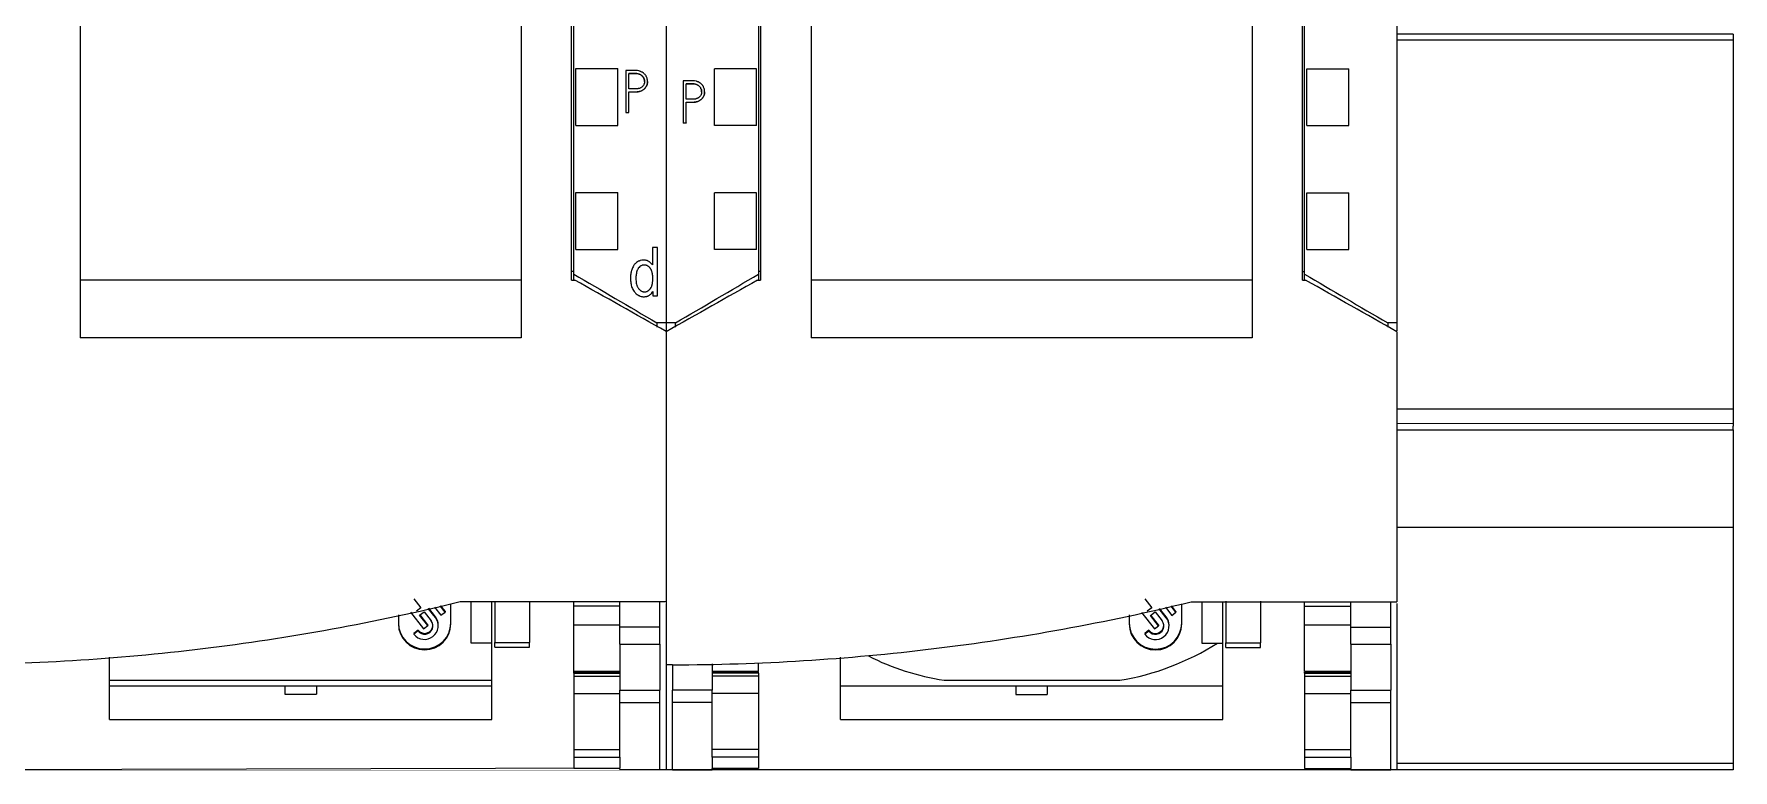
# Model space of a CAD drawing. Header units: millimetres. Extents: x 1359 to 3577, y 1333 to 3557.
# Drawn here: x 2875.7 to 2956.6, y 3183.1 to 3218.1 of the extents above; entities that cross this region are included whole.
import ezdxf

# ---------------------------------------------------------------- set-up
doc = ezdxf.new("R2010")
doc.units = ezdxf.units.MM
doc.set_wipeout_variables(frame=1)
doc.layers.add('000-PI-Oprema', color=30, linetype='Continuous', lineweight=5)
doc.layers.add('002-PI-Kabelska kanalica', color=150, linetype='Continuous')

# ---------------------------------------------------------------- blocks, each defined once
blk = doc.blocks.new('S7-1500 DQ HF - 6ES7522-1BL01-0AB0')
blk.add_wipeout([(0, 147), (34.8, 147), (34.8, 0), (0, 0)])
at = {"layer": '000-PI-Oprema', "color": 0, "linetype": 'ByBlock', "lineweight": 0}
for p, q in [((34.8, 134.681), (34.8, 21.262)), ((30.4, 23.585), (30.4, 132.4)), ((30.5, 30.655), (30.5, 33.356)), ((30.5, 33.356), (32.5, 33.356)), ((32.5, 30.655), (32.5, 33.356)), ((32.887, 33.266), (32.887, 31.264)), ((33.028, 32.388), (33.028, 33.124)), ((33.913, 32.737), (33.913, 32.744)), ((33.028, 31.264), (33.028, 32.247)), ((32.887, 31.264), (33.028, 31.264)), ((30.5, 30.65), (30.5, 30.655)), ((30.5, 30.655), (32.5, 30.655)), ((30.5, 30.65), (32.5, 30.65)), ((32.5, 30.65), (32.5, 30.655)), ((30.5, 24.753), (30.5, 27.454)), ((30.5, 27.454), (32.5, 27.454)), ((32.5, 24.753), (32.5, 27.454)), ((30.5, 24.75), (30.5, 24.753)), ((30.5, 24.753), (32.5, 24.753)), ((30.5, 24.75), (32.5, 24.75)), ((32.5, 24.75), (32.5, 24.753)), ((34.145, 24.842), (34.145, 24.016)), ((34.396, 24.842), (34.145, 24.842)), ((34.396, 22.542), (34.396, 24.842)), ((30.3, 23.714), (30.4, 23.714)), ((30.4, 23.299), (30.4, 23.585)), ((27.9, 23.296), (6.9, 23.296)), ((30.3, 23.299), (30.45, 23.299)), ((34.161, 22.752), (34.161, 22.542)), ((34.161, 22.542), (34.396, 22.542)), ((34.36, 21.262), (34.36, 21.059)), ((34.8, 21.262), (34.36, 21.262)), ((34.8, 21.262), (34.8, 20.886)), ((27.9, 20.55), (6.9, 20.55)), ((22.789, 8.14), (23.125, 7.714)), ((22.05, 7.374), (22.05, 6.949)), ((22.631, 7.497), (23.25, 6.711)), ((23.125, 7.714), (22.909, 7.547)), ((23.063, 7.351), (23.278, 7.519)), ((23.447, 6.863), (23.063, 7.351)), ((23.447, 6.902), (23.082, 7.366)), ((23.278, 7.519), (23.614, 7.092)), ((23.811, 7.245), (23.475, 7.671)), ((23.811, 7.284), (23.495, 7.686)), ((23.77, 7.739), (24.076, 7.35)), ((23.811, 7.284), (23.811, 7.245)), ((24.273, 7.503), (24.042, 7.797)), ((24.273, 7.542), (24.068, 7.802)), ((24.076, 7.35), (24.273, 7.503)), ((24.273, 7.542), (24.273, 7.503)), ((24.55, 6.949), (24.55, 7.904)), ((25, 8), (34.8, 8)), ((25.5, 8), (25.5, 6.04)), ((26.5, 6.04), (26.5, 8)), ((30.4, 7.8), (30.4, 8)), ((30.4, 6.902), (30.4, 7.8)), ((30.4, 7.8), (32.6, 7.8)), ((32.6, 6.799), (32.6, 8)), ((34.5, 6.799), (34.5, 8)), ((34.8, 7.919), (34.8, 0)), ((22.986, 6.645), (22.789, 6.492)), ((22.986, 6.605), (22.789, 6.453)), ((22.789, 6.492), (22.789, 6.453)), ((22.986, 6.645), (22.986, 6.605)), ((23.25, 6.711), (23.447, 6.863)), ((23.447, 6.902), (23.447, 6.863)), ((23.949, 6.849), (23.949, 6.888)), ((30.4, 4.701), (30.4, 6.902)), ((30.4, 6.902), (32.6, 6.902)), ((32.6, 5.982), (32.6, 6.799)), ((32.6, 6.799), (34.5, 6.799)), ((34.5, 5.982), (34.5, 6.799)), ((25.5, 6.04), (25.5, 6.04)), ((25.5, 6.04), (26.5, 6.04)), ((25.5, 6.04), (26.5, 6.04)), ((26.5, 4.268), (26.5, 6.04)), ((26.5, 6.04), (26.5, 6.04)), ((26.65, 5.833), (26.65, 6.05)), ((26.65, 6.05), (28.3, 6.05)), ((26.65, 5.833), (28.3, 5.833)), ((28.3, 5.833), (28.3, 6.05)), ((32.6, 5.982), (32.6, 3.795)), ((32.6, 5.982), (34.5, 5.982)), ((34.5, 5.982), (34.5, 3.795)), ((8.3, 4.268), (8.3, 5.364)), ((8.3, 4), (8.3, 4.268)), ((8.3, 4.268), (26.5, 4.268)), ((26.5, 4), (26.5, 4.268)), ((30.4, 4.701), (32.6, 4.701)), ((30.4, 4.665), (30.4, 4.671)), ((32.6, 4.671), (30.4, 4.671)), ((30.4, 4.6), (30.4, 4.665)), ((30.4, 4.665), (32.6, 4.665)), ((30.4, 4.6), (30.4, 4.463)), ((30.4, 4.6), (32.6, 4.6)), ((30.4, 4.463), (30.4, 3.638)), ((30.4, 4.463), (32.6, 4.463)), ((8.3, 2.4), (8.3, 4)), ((8.3, 4), (26.5, 4)), ((16.65, 4), (16.65, 3.596)), ((16.65, 3.596), (18.15, 3.596)), ((18.15, 4), (18.15, 3.596)), ((26.5, 2.4), (26.5, 4)), ((30.4, 3.638), (30.4, 0.973)), ((30.4, 3.638), (32.6, 3.638)), ((32.6, 3.209), (32.6, 3.795)), ((32.6, 3.795), (34.5, 3.795)), ((34.5, 3.209), (34.5, 3.795)), ((32.6, 3.209), (34.5, 3.209)), ((8.3, 2.4), (26.5, 2.4)), ((30.4, 0.973), (30.4, 0.606)), ((30.4, 0.973), (32.6, 0.973)), ((32.6, 0.076), (1.941, 0)), ((30.4, 0.606), (30.4, 0.076)), ((30.4, 0.606), (32.6, 0.606)), ((30.4, 0.076), (30.4, 0.076)), ((30.4, 0.076), (32.6, 0.076)), ((30.4, 0.076), (32.6, 0.076)), ((32.6, 0.606), (32.6, 0.076)), ((32.6, 0.012), (34.5, 0.012)), ((32.6, 0.012), (34.5, 0.012)), ((34.8, 0), (33.201, 0))]:
    blk.add_line(p, q, dxfattribs=at)
for centre, major_axis, start_param, end_param in [((23.3, 6.888), (0.649, 0), 6.283142, 6.94641), ((23.3, 6.988), (1.25, 0), 3.141593, 6.283185), ((23.3, 6.949), (1.25, 0), 3.141593, 6.283185), ((23.3, 6.849), (0.649, 0), 3.804818, 6.94641), ((23.3, 6.849), (-0.399, 0), 0.663225, 3.804818), ((23.3, 6.888), (-0.399, 0), 0.663225, 3.092069)]:
    blk.add_ellipse(centre, major_axis=major_axis, ratio=0.991445, start_param=start_param, end_param=end_param, dxfattribs=at)
for points, knots in [([(30.3, 23.299), (30.3, 26.64), (30.3, 34.605), (30.3, 47.245), (30.3, 62.731), (30.3, 77.025), (30.3, 91.235), (30.3, 105.802), (30.3, 119.972), (30.3, 129.542), (30.3, 132.586)], [0, 0, 0, 0, 0.091483, 0.21812, 0.346206, 0.515858, 0.610111, 0.736264, 0.916066, 1, 1, 1, 1]), ([(6.9, 129.52), (6.9, 127.497), (6.9, 118.948), (6.9, 105.802), (6.9, 91.235), (6.9, 77.025), (6.9, 62.731), (6.9, 47.245), (6.9, 34.486), (6.9, 25.605), (6.9, 21.348), (6.9, 20.55)], [0, 0, 0, 0, 0.055935, 0.236292, 0.362833, 0.457376, 0.627551, 0.756032, 0.883059, 0.978086, 1, 1, 1, 1]), ([(27.9, 129.52), (27.9, 127.497), (27.9, 118.948), (27.9, 105.802), (27.9, 91.235), (27.9, 77.025), (27.9, 62.731), (27.9, 47.245), (27.9, 34.486), (27.9, 25.605), (27.9, 21.348), (27.9, 20.55)], [0, 0, 0, 0, 0.055935, 0.236292, 0.362833, 0.457376, 0.627551, 0.756032, 0.883059, 0.978086, 1, 1, 1, 1]), ([(33.028, 32.247), (33.08, 32.247), (33.132, 32.247), (33.235, 32.246), (33.287, 32.245), (33.364, 32.247), (33.39, 32.248), (33.428, 32.252), (33.441, 32.253), (33.467, 32.256), (33.48, 32.258), (33.518, 32.265), (33.543, 32.271), (33.592, 32.287), (33.616, 32.297), (33.651, 32.314), (33.663, 32.321), (33.685, 32.334), (33.696, 32.341), (33.728, 32.363), (33.748, 32.379), (33.776, 32.406), (33.785, 32.415), (33.802, 32.435), (33.811, 32.445), (33.834, 32.475), (33.848, 32.497), (33.866, 32.531), (33.871, 32.543), (33.881, 32.567), (33.886, 32.579), (33.898, 32.616), (33.903, 32.642), (33.909, 32.68), (33.911, 32.693), (33.913, 32.719), (33.913, 32.732), (33.913, 32.771), (33.911, 32.796), (33.905, 32.835), (33.903, 32.847), (33.897, 32.873), (33.894, 32.885), (33.882, 32.923), (33.873, 32.947), (33.856, 32.981), (33.85, 32.993), (33.837, 33.015), (33.83, 33.026), (33.808, 33.058), (33.791, 33.078), (33.756, 33.116), (33.737, 33.133), (33.706, 33.157), (33.695, 33.164), (33.673, 33.179), (33.662, 33.185), (33.629, 33.204), (33.605, 33.215), (33.569, 33.228), (33.556, 33.232), (33.531, 33.239), (33.519, 33.242), (33.456, 33.257), (33.404, 33.263), (33.327, 33.267), (33.301, 33.267), (33.249, 33.268), (33.198, 33.267), (33.146, 33.266), (33.094, 33.265), (33.016, 33.265), (32.939, 33.266), (32.887, 33.266)], [0, 0, 0, 0, 0.0625, 0.0625, 0.125, 0.125, 0.15625, 0.15625, 0.171875, 0.171875, 0.1875, 0.1875, 0.21875, 0.21875, 0.25, 0.25, 0.265625, 0.265625, 0.28125, 0.28125, 0.3125, 0.3125, 0.328125, 0.328125, 0.34375, 0.34375, 0.375, 0.375, 0.390625, 0.390625, 0.40625, 0.40625, 0.4375, 0.4375, 0.453125, 0.453125, 0.46875, 0.46875, 0.5, 0.5, 0.515625, 0.515625, 0.53125, 0.53125, 0.5625, 0.5625, 0.578125, 0.578125, 0.59375, 0.59375, 0.625, 0.625, 0.65625, 0.65625, 0.671875, 0.671875, 0.6875, 0.6875, 0.71875, 0.71875, 0.734375, 0.734375, 0.75, 0.75, 0.8125, 0.8125, 0.84375, 0.84375, 0.875, 0.90625, 0.90625, 0.9375, 1, 1, 1, 1]), ([(33.028, 33.124), (33.067, 33.125), (33.106, 33.124), (33.164, 33.124), (33.183, 33.124), (33.222, 33.125), (33.241, 33.125), (33.299, 33.127), (33.338, 33.127), (33.396, 33.123), (33.415, 33.121), (33.454, 33.115), (33.473, 33.11), (33.502, 33.102), (33.511, 33.099), (33.53, 33.091), (33.539, 33.088), (33.566, 33.075), (33.583, 33.066), (33.608, 33.05), (33.617, 33.044), (33.633, 33.032), (33.64, 33.026), (33.663, 33.006), (33.676, 32.992), (33.695, 32.969), (33.701, 32.961), (33.713, 32.945), (33.718, 32.936), (33.733, 32.91), (33.741, 32.892), (33.752, 32.865), (33.755, 32.855), (33.76, 32.836), (33.762, 32.826), (33.768, 32.797), (33.771, 32.777), (33.772, 32.747), (33.772, 32.738), (33.771, 32.718), (33.77, 32.708), (33.766, 32.678), (33.762, 32.659), (33.753, 32.63), (33.75, 32.621), (33.742, 32.603), (33.738, 32.594), (33.724, 32.567), (33.713, 32.55), (33.695, 32.527), (33.688, 32.519), (33.675, 32.505), (33.667, 32.498), (33.645, 32.478), (33.629, 32.466), (33.604, 32.45), (33.595, 32.445), (33.578, 32.436), (33.569, 32.431), (33.541, 32.419), (33.522, 32.413), (33.494, 32.405), (33.484, 32.403), (33.464, 32.399), (33.454, 32.397), (33.425, 32.393), (33.405, 32.391), (33.365, 32.389), (33.346, 32.388), (33.306, 32.388), (33.266, 32.388), (33.227, 32.388), (33.187, 32.388), (33.167, 32.388), (33.108, 32.389), (33.068, 32.388), (33.028, 32.388)], [0, 0, 0, 0, 0.0625, 0.0625, 0.09375, 0.09375, 0.125, 0.125, 0.1875, 0.1875, 0.21875, 0.21875, 0.25, 0.25, 0.265625, 0.265625, 0.28125, 0.28125, 0.3125, 0.3125, 0.328125, 0.328125, 0.34375, 0.34375, 0.375, 0.375, 0.390625, 0.390625, 0.40625, 0.40625, 0.4375, 0.4375, 0.453125, 0.453125, 0.46875, 0.46875, 0.5, 0.5, 0.515625, 0.515625, 0.53125, 0.53125, 0.5625, 0.5625, 0.578125, 0.578125, 0.59375, 0.59375, 0.625, 0.625, 0.640625, 0.640625, 0.65625, 0.65625, 0.6875, 0.6875, 0.703125, 0.703125, 0.71875, 0.71875, 0.75, 0.75, 0.765625, 0.765625, 0.78125, 0.78125, 0.8125, 0.8125, 0.84375, 0.84375, 0.875, 0.90625, 0.90625, 0.9375, 0.9375, 1, 1, 1, 1]), ([(33.772, 32.738), (33.772, 32.741), (33.772, 32.744), (33.771, 32.757), (33.771, 32.767), (33.769, 32.786), (33.767, 32.796), (33.762, 32.825), (33.756, 32.844), (33.746, 32.873), (33.743, 32.882), (33.734, 32.9), (33.721, 32.926), (33.705, 32.951), (33.686, 32.974), (33.68, 32.982), (33.666, 32.996), (33.659, 33.003), (33.637, 33.023), (33.621, 33.035), (33.596, 33.051), (33.588, 33.057), (33.57, 33.066), (33.561, 33.071), (33.535, 33.084), (33.516, 33.091), (33.478, 33.103), (33.459, 33.107), (33.42, 33.114), (33.4, 33.117), (33.342, 33.121), (33.303, 33.12), (33.244, 33.119), (33.224, 33.118), (33.185, 33.118), (33.165, 33.118), (33.107, 33.118), (33.068, 33.118), (33.028, 33.118)], [0, 0, 0, 0, 0.009533, 0.009533, 0.040485, 0.040485, 0.071437, 0.071437, 0.133342, 0.133342, 0.164294, 0.164294, 0.195246, 0.25715, 0.25715, 0.288102, 0.288102, 0.319054, 0.319054, 0.380958, 0.380958, 0.41191, 0.41191, 0.442862, 0.442862, 0.504767, 0.504767, 0.566671, 0.566671, 0.628575, 0.628575, 0.752383, 0.752383, 0.814287, 0.814287, 0.876192, 0.876192, 1, 1, 1, 1]), ([(33.913, 32.738), (33.913, 32.713), (33.911, 32.688), (33.906, 32.65), (33.903, 32.637), (33.897, 32.612), (33.894, 32.599), (33.882, 32.562), (33.872, 32.538), (33.849, 32.493), (33.835, 32.471), (33.812, 32.439), (33.803, 32.429), (33.786, 32.41), (33.777, 32.401), (33.749, 32.374), (33.729, 32.357), (33.697, 32.335), (33.686, 32.328), (33.663, 32.315), (33.652, 32.309), (33.617, 32.291), (33.594, 32.281), (33.556, 32.269), (33.544, 32.266), (33.519, 32.259), (33.506, 32.257), (33.442, 32.245), (33.391, 32.242), (33.288, 32.239), (33.236, 32.24), (33.132, 32.241), (33.08, 32.241), (33.028, 32.241)], [0, 0, 0, 0, 0.065202, 0.065202, 0.098588, 0.098588, 0.131973, 0.131973, 0.198745, 0.198745, 0.265516, 0.265516, 0.298902, 0.298902, 0.332287, 0.332287, 0.399059, 0.399059, 0.432444, 0.432444, 0.46583, 0.46583, 0.532601, 0.532601, 0.565987, 0.565987, 0.599372, 0.599372, 0.732915, 0.732915, 0.866457, 0.866457, 1, 1, 1, 1]), ([(34.145, 24.016), (34.125, 24.047), (34.103, 24.074), (34.066, 24.112), (34.053, 24.124), (34.032, 24.142), (34.025, 24.147), (34.011, 24.158), (34.003, 24.163), (33.981, 24.178), (33.966, 24.187), (33.935, 24.204), (33.911, 24.214), (33.885, 24.223), (33.868, 24.228), (33.859, 24.231), (33.833, 24.237), (33.798, 24.243), (33.763, 24.245), (33.727, 24.246), (33.709, 24.246), (33.655, 24.242), (33.62, 24.236), (33.577, 24.225), (33.568, 24.222), (33.551, 24.217), (33.543, 24.214), (33.518, 24.204), (33.501, 24.197), (33.454, 24.174), (33.423, 24.155), (33.388, 24.128), (33.38, 24.122), (33.367, 24.111), (33.346, 24.093), (33.315, 24.062), (33.292, 24.035), (33.271, 24.006), (33.26, 23.992), (33.232, 23.946), (33.215, 23.915), (33.186, 23.85), (33.174, 23.817), (33.157, 23.766), (33.152, 23.749), (33.143, 23.715), (33.13, 23.663), (33.121, 23.611), (33.107, 23.506), (33.103, 23.436), (33.103, 23.329), (33.105, 23.294), (33.11, 23.223), (33.119, 23.153), (33.133, 23.084), (33.151, 23.015), (33.162, 22.981), (33.187, 22.915), (33.202, 22.882), (33.234, 22.82), (33.253, 22.789), (33.284, 22.746), (33.295, 22.732), (33.318, 22.704), (33.354, 22.665), (33.394, 22.631), (33.43, 22.605), (33.438, 22.599), (33.453, 22.59), (33.46, 22.585), (33.483, 22.571), (33.53, 22.546), (33.58, 22.528), (33.623, 22.518), (33.632, 22.516), (33.649, 22.512), (33.658, 22.511), (33.685, 22.507), (33.703, 22.506), (33.738, 22.504), (33.756, 22.504), (33.791, 22.506), (33.809, 22.508), (33.836, 22.512), (33.844, 22.513), (33.862, 22.517), (33.888, 22.523), (33.922, 22.534), (33.946, 22.545), (33.962, 22.553), (33.97, 22.557), (33.994, 22.57), (34.024, 22.59), (34.051, 22.612), (34.077, 22.637), (34.089, 22.65), (34.124, 22.691), (34.144, 22.721), (34.161, 22.752)], [0, 0, 0, 0, 0.03125, 0.03125, 0.046875, 0.046875, 0.054687, 0.054687, 0.0625, 0.0625, 0.078125, 0.078125, 0.09375, 0.101562, 0.101562, 0.109375, 0.109375, 0.125, 0.140625, 0.140625, 0.15625, 0.15625, 0.1875, 0.1875, 0.195312, 0.195312, 0.203125, 0.203125, 0.21875, 0.21875, 0.25, 0.25, 0.257813, 0.257813, 0.265625, 0.28125, 0.296875, 0.296875, 0.3125, 0.3125, 0.34375, 0.34375, 0.375, 0.375, 0.390625, 0.390625, 0.40625, 0.4375, 0.4375, 0.5, 0.5, 0.53125, 0.53125, 0.5625, 0.59375, 0.59375, 0.625, 0.625, 0.65625, 0.65625, 0.6875, 0.6875, 0.703125, 0.703125, 0.71875, 0.75, 0.75, 0.757813, 0.757813, 0.765625, 0.765625, 0.78125, 0.8125, 0.8125, 0.820313, 0.820313, 0.828125, 0.828125, 0.84375, 0.84375, 0.859375, 0.859375, 0.875, 0.875, 0.882813, 0.882813, 0.890625, 0.90625, 0.914063, 0.914063, 0.921875, 0.921875, 0.9375, 0.953125, 0.953125, 0.96875, 0.96875, 1, 1, 1, 1]), ([(33.476, 23.858), (33.497, 23.887), (33.52, 23.913), (33.561, 23.947), (33.575, 23.957), (33.605, 23.975), (33.629, 23.987), (33.654, 23.996), (33.671, 24.001), (33.679, 24.003), (33.705, 24.008), (33.723, 24.011), (33.749, 24.012), (33.758, 24.012), (33.775, 24.011), (33.784, 24.011), (33.811, 24.008), (33.836, 24.003), (33.862, 23.996), (33.878, 23.99), (33.886, 23.986), (33.911, 23.975), (33.926, 23.967), (33.948, 23.952), (33.955, 23.947), (33.969, 23.936), (33.976, 23.93), (33.995, 23.913), (34.008, 23.9), (34.025, 23.88), (34.031, 23.874), (34.041, 23.86), (34.047, 23.853), (34.057, 23.839), (34.062, 23.832), (34.071, 23.817), (34.076, 23.809), (34.097, 23.77), (34.11, 23.738), (34.126, 23.688), (34.13, 23.671), (34.139, 23.637), (34.142, 23.62), (34.152, 23.568), (34.156, 23.533), (34.163, 23.464), (34.164, 23.429), (34.166, 23.359), (34.166, 23.325), (34.164, 23.272), (34.163, 23.255), (34.16, 23.22), (34.158, 23.202), (34.152, 23.15), (34.146, 23.116), (34.133, 23.065), (34.128, 23.048), (34.117, 23.014), (34.111, 22.998), (34.09, 22.95), (34.073, 22.92), (34.047, 22.884), (34.042, 22.878), (34.031, 22.864), (34.025, 22.857), (34.007, 22.838), (33.994, 22.826), (33.967, 22.803), (33.953, 22.793), (33.931, 22.779), (33.923, 22.775), (33.907, 22.767), (33.883, 22.756), (33.858, 22.748), (33.824, 22.741), (33.806, 22.738), (33.771, 22.736), (33.754, 22.737), (33.719, 22.74), (33.701, 22.743), (33.667, 22.753), (33.643, 22.762), (33.619, 22.774), (33.604, 22.783), (33.596, 22.787), (33.56, 22.812), (33.534, 22.836), (33.505, 22.868), (33.499, 22.875), (33.488, 22.889), (33.483, 22.896), (33.467, 22.917), (33.458, 22.932), (33.441, 22.962), (33.433, 22.978), (33.419, 23.011), (33.413, 23.027), (33.396, 23.077), (33.388, 23.111), (33.378, 23.162), (33.376, 23.18), (33.371, 23.214), (33.369, 23.232), (33.365, 23.284), (33.363, 23.319), (33.362, 23.389), (33.363, 23.424), (33.366, 23.493), (33.369, 23.528), (33.378, 23.597), (33.384, 23.632), (33.401, 23.7), (33.411, 23.734), (33.431, 23.782), (33.439, 23.798), (33.456, 23.829), (33.465, 23.844), (33.476, 23.858)], [0, 0, 0, 0, 0.03125, 0.03125, 0.046875, 0.046875, 0.0625, 0.070312, 0.070312, 0.078125, 0.078125, 0.09375, 0.09375, 0.101563, 0.101563, 0.109375, 0.109375, 0.125, 0.132813, 0.132813, 0.140625, 0.140625, 0.15625, 0.15625, 0.164063, 0.164063, 0.171875, 0.171875, 0.1875, 0.1875, 0.195313, 0.195313, 0.203125, 0.203125, 0.210938, 0.210938, 0.21875, 0.21875, 0.25, 0.25, 0.265625, 0.265625, 0.28125, 0.28125, 0.3125, 0.3125, 0.34375, 0.34375, 0.375, 0.375, 0.390625, 0.390625, 0.40625, 0.40625, 0.4375, 0.4375, 0.453125, 0.453125, 0.46875, 0.46875, 0.5, 0.5, 0.507813, 0.507813, 0.515625, 0.515625, 0.53125, 0.53125, 0.546875, 0.546875, 0.554688, 0.554688, 0.5625, 0.578125, 0.578125, 0.59375, 0.59375, 0.609375, 0.609375, 0.625, 0.625, 0.640625, 0.648438, 0.648438, 0.65625, 0.65625, 0.6875, 0.6875, 0.695313, 0.695313, 0.703125, 0.703125, 0.71875, 0.71875, 0.734375, 0.734375, 0.75, 0.75, 0.78125, 0.78125, 0.796875, 0.796875, 0.8125, 0.8125, 0.84375, 0.84375, 0.875, 0.875, 0.90625, 0.90625, 0.9375, 0.9375, 0.96875, 0.96875, 0.984375, 0.984375, 1, 1, 1, 1]), ([(34.8, 20.849), (34.8, 19.341), (34.8, 16.091), (34.8, 11.808), (34.8, 9.033), (34.8, 8)], [0, 0, 0, 0, 0.352188, 0.75882, 1, 1, 1, 1]), ([(0.301, 5), (2.389, 5.006), (4.469, 5.074), (8.615, 5.331), (10.681, 5.521), (14.797, 6.021), (16.848, 6.331), (20.935, 7.074), (22.971, 7.506), (25, 8)], [0, 0, 0, 0, 0.25, 0.25, 0.5, 0.5, 0.75, 0.75, 1, 1, 1, 1]), ([(26.65, 8.028), (26.65, 7.986), (26.65, 7.403), (26.65, 6.737), (26.65, 6.05)], [0, 0, 0, 0, 0.072727, 1, 1, 1, 1]), ([(28.3, 8.028), (28.3, 7.986), (28.3, 7.403), (28.3, 6.737), (28.3, 6.05)], [0, 0, 0, 0, 0.072727, 1, 1, 1, 1]), ([(32.6, 0.606), (32.6, 0.841), (32.6, 1.518), (32.6, 2.538), (32.6, 3.209)], [0, 0, 0, 0, 0.445928, 1, 1, 1, 1])]:
    blk.add_open_spline(points, degree=3, knots=knots, dxfattribs=at)
for points in [[(30.4, 23.585), (31.72, 22.81), (33.04, 22.036), (34.36, 21.262)], [(34.8, 20.849), (33.35, 21.666), (31.9, 22.483), (30.45, 23.299)], [(32.6, 7.909), (32.6, 7.931), (32.6, 7.955), (32.6, 7.981)], [(34.5, 0.012), (34.5, 0.053), (34.5, 0.343), (34.5, 1.408), (34.5, 2.538), (34.5, 3.209)], [(32.6, 0.012), (32.6, 0.024), (32.6, 0.045), (32.6, 0.076)]]:
    blk.add_open_spline(points, degree=3, dxfattribs=at)
blk = doc.blocks.new('S7-1500 AQ HF - 6ES7532-5HF00-0AB0')
blk.add_wipeout([(0.1, 147), (34.8, 147), (34.8, 0), (0, 0.012)])
at = {"layer": '000-PI-Oprema', "color": 0, "linetype": 'ByBlock', "lineweight": 0}
for p, q in [((0, 134.681), (0, 21.262)), ((34.8, 134.681), (34.8, 21.262)), ((4.4, 132.4), (4.4, 23.585)), ((30.4, 23.585), (30.4, 132.4)), ((2.3, 30.655), (2.3, 33.356)), ((4.3, 33.356), (2.3, 33.356)), ((4.3, 30.655), (4.3, 33.356)), ((30.5, 30.655), (30.5, 33.356)), ((30.5, 33.356), (32.5, 33.356)), ((32.5, 30.655), (32.5, 33.356)), ((0.807, 32.782), (0.807, 30.78)), ((0.949, 31.904), (0.949, 32.64)), ((0.949, 30.78), (0.949, 31.763)), ((1.834, 32.253), (1.834, 32.259)), ((0.807, 30.78), (0.949, 30.78)), ((0.807, 30.78), (0.807, 30.774)), ((0.949, 30.78), (0.949, 30.774)), ((4.3, 30.655), (2.3, 30.655)), ((2.3, 30.65), (2.3, 30.655)), ((4.3, 30.65), (2.3, 30.65)), ((4.3, 30.65), (4.3, 30.655)), ((30.5, 30.655), (32.5, 30.655)), ((30.5, 30.65), (30.5, 30.655)), ((30.5, 30.65), (32.5, 30.65)), ((32.5, 30.65), (32.5, 30.655)), ((2.3, 24.753), (2.3, 27.454)), ((4.3, 27.454), (2.3, 27.454)), ((4.3, 24.753), (4.3, 27.454)), ((30.5, 24.753), (30.5, 27.454)), ((30.5, 27.454), (32.5, 27.454)), ((32.5, 24.753), (32.5, 27.454)), ((2.3, 24.75), (2.3, 24.753)), ((4.3, 24.753), (2.3, 24.753)), ((4.3, 24.75), (2.3, 24.75)), ((4.3, 24.75), (4.3, 24.753)), ((30.5, 24.75), (30.5, 24.753)), ((30.5, 24.753), (32.5, 24.753)), ((30.5, 24.75), (32.5, 24.75)), ((32.5, 24.75), (32.5, 24.753)), ((4.5, 23.714), (4.4, 23.714)), ((4.4, 23.585), (4.4, 23.299)), ((30.3, 23.714), (30.4, 23.714)), ((30.4, 23.299), (30.4, 23.585)), ((4.35, 23.299), (4.5, 23.299)), ((27.9, 23.296), (6.9, 23.296)), ((30.3, 23.299), (30.45, 23.299)), ((0, 21.262), (0, 20.893)), ((0.44, 21.262), (0, 21.262)), ((0.44, 21.059), (0.44, 21.262)), ((34.36, 21.262), (34.36, 21.059)), ((34.8, 21.262), (34.36, 21.262)), ((34.8, 21.262), (34.8, 20.886)), ((27.9, 20.55), (6.9, 20.55)), ((22.789, 8.14), (23.125, 7.714)), ((22.05, 7.374), (22.05, 6.949)), ((22.631, 7.497), (23.25, 6.711)), ((23.125, 7.714), (22.909, 7.547)), ((23.063, 7.351), (23.278, 7.519)), ((23.447, 6.863), (23.063, 7.351)), ((23.447, 6.902), (23.082, 7.366)), ((23.278, 7.519), (23.614, 7.092)), ((23.811, 7.245), (23.475, 7.671)), ((23.811, 7.284), (23.495, 7.686)), ((23.77, 7.739), (24.076, 7.35)), ((23.811, 7.284), (23.811, 7.245)), ((24.273, 7.503), (24.042, 7.797)), ((24.273, 7.542), (24.068, 7.802)), ((24.076, 7.35), (24.273, 7.503)), ((24.273, 7.542), (24.273, 7.503)), ((24.55, 6.949), (24.55, 7.904)), ((25, 8), (34.8, 8)), ((25.5, 8), (25.5, 6.04)), ((26.5, 6.04), (26.5, 8)), ((30.4, 7.8), (30.4, 8)), ((30.4, 6.902), (30.4, 7.8)), ((30.4, 7.8), (32.6, 7.8)), ((32.6, 6.799), (32.6, 8)), ((34.5, 6.799), (34.5, 8)), ((34.8, 7.919), (34.8, 0)), ((22.986, 6.645), (22.789, 6.492)), ((22.986, 6.605), (22.789, 6.453)), ((22.789, 6.492), (22.789, 6.453)), ((22.986, 6.645), (22.986, 6.605)), ((23.25, 6.711), (23.447, 6.863)), ((23.447, 6.902), (23.447, 6.863)), ((23.949, 6.849), (23.949, 6.888)), ((30.4, 4.701), (30.4, 6.902)), ((30.4, 6.902), (32.6, 6.902)), ((32.6, 5.982), (32.6, 6.799)), ((32.6, 6.799), (34.5, 6.799)), ((34.5, 5.982), (34.5, 6.799)), ((25.5, 6.04), (25.5, 6.04)), ((25.5, 6.04), (26.249, 6.04)), ((25.5, 6.04), (26.5, 6.04)), ((26.249, 6.04), (26.5, 6.04)), ((26.5, 4), (26.5, 6.04)), ((26.5, 6.04), (26.5, 6.04)), ((26.65, 5.833), (26.65, 6.05)), ((26.65, 6.05), (28.3, 6.05)), ((26.65, 5.833), (28.3, 5.833)), ((28.3, 5.833), (28.3, 6.05)), ((32.6, 5.982), (32.6, 3.795)), ((32.6, 5.982), (34.5, 5.982)), ((34.5, 5.982), (34.5, 3.795)), ((0.301, 5), (0, 5)), ((0, 4.919), (0, 0)), ((0.3, 4.988), (0.3, 3.795)), ((2.2, 5.049), (2.2, 3.795)), ((4.4, 4.701), (4.4, 5.066)), ((8.3, 4), (8.3, 5.364)), ((2.2, 4.701), (4.4, 4.701)), ((4.4, 4.671), (2.2, 4.671)), ((4.4, 4.665), (2.2, 4.665)), ((4.4, 4.6), (2.2, 4.6)), ((4.4, 4.463), (2.2, 4.463)), ((4.4, 4.665), (4.4, 4.671)), ((4.4, 4.6), (4.4, 4.665)), ((4.4, 4.6), (4.4, 4.463)), ((4.4, 4.463), (4.4, 3.638)), ((13.244, 4.268), (21.599, 4.268)), ((30.4, 4.701), (32.6, 4.701)), ((30.4, 4.665), (30.4, 4.671)), ((32.6, 4.671), (30.4, 4.671)), ((30.4, 4.6), (30.4, 4.665)), ((30.4, 4.665), (32.6, 4.665)), ((30.4, 4.6), (30.4, 4.463)), ((30.4, 4.6), (32.6, 4.6)), ((30.4, 4.463), (30.4, 3.638)), ((30.4, 4.463), (32.6, 4.463)), ((0.3, 3.209), (0.3, 3.795)), ((2.2, 3.795), (0.3, 3.795)), ((2.2, 3.209), (2.2, 3.795)), ((4.4, 3.638), (2.2, 3.638)), ((4.4, 3.638), (4.4, 0.973)), ((8.3, 2.4), (8.3, 4)), ((8.3, 4), (26.5, 4)), ((16.65, 4), (16.65, 3.596)), ((16.65, 3.596), (18.15, 3.596)), ((18.15, 4), (18.15, 3.596)), ((26.5, 2.4), (26.5, 4)), ((30.4, 3.638), (30.4, 0.973)), ((30.4, 3.638), (32.6, 3.638)), ((32.6, 3.209), (32.6, 3.795)), ((32.6, 3.795), (34.5, 3.795)), ((34.5, 3.209), (34.5, 3.795)), ((2.2, 3.209), (0.3, 3.209)), ((32.6, 3.209), (34.5, 3.209)), ((8.3, 2.4), (26.5, 2.4)), ((4.4, 0.973), (2.2, 0.973)), ((4.4, 0.973), (4.4, 0.606)), ((30.4, 0.973), (30.4, 0.606)), ((30.4, 0.973), (32.6, 0.973)), ((1.941, 0), (0, 0)), ((0.3, 0.012), (2.2, 0.012)), ((2.2, 0.012), (0.3, 0.012)), ((33.201, 0), (1.941, 0)), ((2.2, 0.606), (2.2, 0.076)), ((4.4, 0.606), (2.2, 0.606)), ((2.2, 0.076), (4.4, 0.076)), ((4.4, 0.076), (2.2, 0.076)), ((4.4, 0.606), (4.4, 0.076)), ((4.4, 0.076), (4.4, 0.076)), ((30.4, 0.606), (30.4, 0.076)), ((30.4, 0.606), (32.6, 0.606)), ((30.4, 0.076), (30.4, 0.076)), ((30.4, 0.076), (32.6, 0.076)), ((30.4, 0.076), (32.6, 0.076)), ((32.6, 0.606), (32.6, 0.076)), ((32.6, 0.012), (34.5, 0.012)), ((32.6, 0.012), (34.5, 0.012)), ((34.8, 0), (33.201, 0))]:
    blk.add_line(p, q, dxfattribs=at)
for centre, major_axis, start_param, end_param in [((23.3, 6.888), (0.649, 0), 6.283142, 6.94641), ((23.3, 6.988), (1.25, 0), 3.141593, 6.283185), ((23.3, 6.949), (1.25, 0), 3.141593, 6.283185), ((23.3, 6.849), (0.649, 0), 3.804818, 6.94641), ((23.3, 6.849), (-0.399, 0), 0.663225, 3.804818), ((23.3, 6.888), (-0.399, 0), 0.663225, 3.092069), ((19.662, 16.145), (12.135, 0), 4.872685, 5.28613), ((15.066, 16.004), (11.977, 0), 4.241192, 4.559632)]:
    blk.add_ellipse(centre, major_axis=major_axis, ratio=0.991445, start_param=start_param, end_param=end_param, dxfattribs=at)
for points, knots in [([(4.5, 132.586), (4.5, 129.542), (4.5, 119.972), (4.5, 105.802), (4.5, 91.235), (4.5, 77.025), (4.5, 62.731), (4.5, 47.245), (4.5, 34.605), (4.5, 26.64), (4.5, 23.299)], [0, 0, 0, 0, 0.083934, 0.263736, 0.389889, 0.484142, 0.653794, 0.78188, 0.908517, 1, 1, 1, 1]), ([(30.3, 23.299), (30.3, 26.64), (30.3, 34.605), (30.3, 47.245), (30.3, 62.731), (30.3, 77.025), (30.3, 91.235), (30.3, 105.802), (30.3, 119.972), (30.3, 129.542), (30.3, 132.586)], [0, 0, 0, 0, 0.091483, 0.21812, 0.346206, 0.515858, 0.610111, 0.736264, 0.916066, 1, 1, 1, 1]), ([(6.9, 129.52), (6.9, 127.497), (6.9, 118.948), (6.9, 105.802), (6.9, 91.235), (6.9, 77.025), (6.9, 62.731), (6.9, 47.245), (6.9, 34.486), (6.9, 25.605), (6.9, 21.348), (6.9, 20.55)], [0, 0, 0, 0, 0.055935, 0.236292, 0.362833, 0.457376, 0.627551, 0.756032, 0.883059, 0.978086, 1, 1, 1, 1]), ([(27.9, 129.52), (27.9, 127.497), (27.9, 118.948), (27.9, 105.802), (27.9, 91.235), (27.9, 77.025), (27.9, 62.731), (27.9, 47.245), (27.9, 34.486), (27.9, 25.605), (27.9, 21.348), (27.9, 20.55)], [0, 0, 0, 0, 0.055935, 0.236292, 0.362833, 0.457376, 0.627551, 0.756032, 0.883059, 0.978086, 1, 1, 1, 1]), ([(0.949, 31.763), (1, 31.763), (1.052, 31.763), (1.155, 31.762), (1.207, 31.761), (1.284, 31.763), (1.31, 31.764), (1.349, 31.768), (1.362, 31.769), (1.387, 31.772), (1.4, 31.774), (1.439, 31.781), (1.464, 31.787), (1.513, 31.803), (1.537, 31.813), (1.572, 31.83), (1.583, 31.836), (1.606, 31.85), (1.616, 31.857), (1.648, 31.879), (1.668, 31.895), (1.696, 31.922), (1.705, 31.931), (1.723, 31.951), (1.731, 31.961), (1.754, 31.992), (1.768, 32.013), (1.786, 32.048), (1.791, 32.059), (1.802, 32.083), (1.806, 32.096), (1.818, 32.133), (1.824, 32.158), (1.83, 32.196), (1.831, 32.209), (1.833, 32.235), (1.834, 32.248), (1.834, 32.287), (1.832, 32.312), (1.826, 32.351), (1.823, 32.364), (1.817, 32.389), (1.814, 32.402), (1.803, 32.439), (1.793, 32.463), (1.776, 32.497), (1.77, 32.509), (1.757, 32.531), (1.75, 32.542), (1.728, 32.574), (1.695, 32.614), (1.657, 32.649), (1.626, 32.673), (1.616, 32.681), (1.594, 32.695), (1.583, 32.701), (1.549, 32.72), (1.526, 32.731), (1.489, 32.744), (1.477, 32.748), (1.452, 32.755), (1.439, 32.759), (1.376, 32.773), (1.325, 32.779), (1.248, 32.783), (1.222, 32.783), (1.17, 32.784), (1.118, 32.783), (1.066, 32.782), (1.015, 32.781), (0.937, 32.781), (0.859, 32.782), (0.807, 32.782)], [0, 0, 0, 0, 0.0625, 0.0625, 0.125, 0.125, 0.15625, 0.15625, 0.171875, 0.171875, 0.1875, 0.1875, 0.21875, 0.21875, 0.25, 0.25, 0.265625, 0.265625, 0.28125, 0.28125, 0.3125, 0.3125, 0.328125, 0.328125, 0.34375, 0.34375, 0.375, 0.375, 0.390625, 0.390625, 0.40625, 0.40625, 0.4375, 0.4375, 0.453125, 0.453125, 0.46875, 0.46875, 0.5, 0.5, 0.515625, 0.515625, 0.53125, 0.53125, 0.5625, 0.5625, 0.578125, 0.578125, 0.59375, 0.59375, 0.625, 0.65625, 0.65625, 0.671875, 0.671875, 0.6875, 0.6875, 0.71875, 0.71875, 0.734375, 0.734375, 0.75, 0.75, 0.8125, 0.8125, 0.84375, 0.84375, 0.875, 0.90625, 0.90625, 0.9375, 1, 1, 1, 1]), ([(0.949, 32.64), (0.988, 32.64), (1.026, 32.64), (1.084, 32.64), (1.104, 32.64), (1.143, 32.641), (1.201, 32.643), (1.259, 32.643), (1.336, 32.637), (1.375, 32.631), (1.423, 32.617), (1.432, 32.614), (1.451, 32.607), (1.46, 32.603), (1.487, 32.591), (1.505, 32.581), (1.53, 32.565), (1.538, 32.56), (1.554, 32.547), (1.562, 32.541), (1.584, 32.521), (1.598, 32.507), (1.616, 32.484), (1.622, 32.476), (1.634, 32.46), (1.639, 32.451), (1.654, 32.426), (1.662, 32.408), (1.673, 32.38), (1.676, 32.37), (1.681, 32.351), (1.683, 32.341), (1.689, 32.312), (1.691, 32.292), (1.692, 32.263), (1.692, 32.253), (1.691, 32.233), (1.69, 32.223), (1.687, 32.193), (1.682, 32.174), (1.674, 32.145), (1.67, 32.136), (1.663, 32.118), (1.659, 32.109), (1.645, 32.082), (1.634, 32.065), (1.615, 32.042), (1.608, 32.035), (1.595, 32.021), (1.587, 32.014), (1.565, 31.994), (1.549, 31.982), (1.524, 31.966), (1.515, 31.961), (1.497, 31.952), (1.488, 31.947), (1.461, 31.935), (1.442, 31.929), (1.414, 31.921), (1.404, 31.918), (1.385, 31.914), (1.375, 31.913), (1.345, 31.908), (1.325, 31.907), (1.286, 31.905), (1.266, 31.904), (1.226, 31.904), (1.187, 31.904), (1.147, 31.904), (1.107, 31.904), (1.087, 31.904), (1.028, 31.905), (0.988, 31.904), (0.949, 31.904)], [0, 0, 0, 0, 0.0625, 0.0625, 0.09375, 0.09375, 0.125, 0.1875, 0.1875, 0.25, 0.25, 0.265625, 0.265625, 0.28125, 0.28125, 0.3125, 0.3125, 0.328125, 0.328125, 0.34375, 0.34375, 0.375, 0.375, 0.390625, 0.390625, 0.40625, 0.40625, 0.4375, 0.4375, 0.453125, 0.453125, 0.46875, 0.46875, 0.5, 0.5, 0.515625, 0.515625, 0.53125, 0.53125, 0.5625, 0.5625, 0.578125, 0.578125, 0.59375, 0.59375, 0.625, 0.625, 0.640625, 0.640625, 0.65625, 0.65625, 0.6875, 0.6875, 0.703125, 0.703125, 0.71875, 0.71875, 0.75, 0.75, 0.765625, 0.765625, 0.78125, 0.78125, 0.8125, 0.8125, 0.84375, 0.84375, 0.875, 0.90625, 0.90625, 0.9375, 0.9375, 1, 1, 1, 1]), ([(1.692, 32.255), (1.692, 32.257), (1.692, 32.259), (1.692, 32.272), (1.691, 32.282), (1.689, 32.302), (1.688, 32.311), (1.683, 32.341), (1.678, 32.36), (1.664, 32.397), (1.656, 32.415), (1.637, 32.45), (1.626, 32.466), (1.601, 32.497), (1.587, 32.512), (1.558, 32.538), (1.542, 32.551), (1.509, 32.572), (1.492, 32.582), (1.456, 32.599), (1.437, 32.606), (1.409, 32.615), (1.399, 32.617), (1.38, 32.622), (1.37, 32.624), (1.341, 32.63), (1.321, 32.632), (1.263, 32.637), (1.223, 32.637), (1.165, 32.635), (1.145, 32.635), (1.106, 32.634), (1.086, 32.634), (1.027, 32.634), (0.988, 32.634), (0.949, 32.634)], [0, 0, 0, 0, 0.007629, 0.007629, 0.03864, 0.03864, 0.069652, 0.069652, 0.131675, 0.131675, 0.193698, 0.193698, 0.255722, 0.255722, 0.317745, 0.317745, 0.379768, 0.379768, 0.441791, 0.441791, 0.503814, 0.503814, 0.534826, 0.534826, 0.565838, 0.565838, 0.627861, 0.627861, 0.751907, 0.751907, 0.81393, 0.81393, 0.875954, 0.875954, 1, 1, 1, 1]), ([(1.834, 32.253), (1.834, 32.228), (1.832, 32.203), (1.826, 32.166), (1.824, 32.153), (1.818, 32.128), (1.815, 32.115), (1.802, 32.078), (1.792, 32.054), (1.769, 32.008), (1.755, 31.987), (1.731, 31.955), (1.723, 31.945), (1.706, 31.926), (1.679, 31.898), (1.649, 31.873), (1.617, 31.851), (1.606, 31.844), (1.584, 31.83), (1.572, 31.824), (1.538, 31.807), (1.514, 31.797), (1.477, 31.785), (1.464, 31.782), (1.439, 31.775), (1.426, 31.773), (1.363, 31.761), (1.311, 31.758), (1.208, 31.755), (1.156, 31.756), (1.052, 31.757), (1.001, 31.757), (0.949, 31.757)], [0, 0, 0, 0, 0.06514, 0.06514, 0.098528, 0.098528, 0.131915, 0.131915, 0.198691, 0.198691, 0.265467, 0.265467, 0.298855, 0.298855, 0.332243, 0.399018, 0.399018, 0.432406, 0.432406, 0.465794, 0.465794, 0.53257, 0.53257, 0.565958, 0.565958, 0.599346, 0.599346, 0.732897, 0.732897, 0.866449, 0.866449, 1, 1, 1, 1]), ([(0, 20.849), (0, 19.341), (0, 16.091), (0, 10.808), (0, 7.033), (0, 5)], [0, 0, 0, 0, 0.285532, 0.615204, 1, 1, 1, 1]), ([(34.8, 20.849), (34.8, 19.341), (34.8, 16.091), (34.8, 11.808), (34.8, 9.033), (34.8, 8)], [0, 0, 0, 0, 0.352188, 0.75882, 1, 1, 1, 1]), ([(0.301, 5), (2.389, 5.006), (4.469, 5.074), (8.615, 5.331), (10.681, 5.521), (14.797, 6.021), (16.848, 6.331), (20.935, 7.074), (22.971, 7.506), (25, 8)], [0, 0, 0, 0, 0.25, 0.25, 0.5, 0.5, 0.75, 0.75, 1, 1, 1, 1]), ([(26.65, 8.028), (26.65, 7.986), (26.65, 7.403), (26.65, 6.737), (26.65, 6.05)], [0, 0, 0, 0, 0.072727, 1, 1, 1, 1]), ([(28.3, 8.028), (28.3, 7.986), (28.3, 7.403), (28.3, 6.737), (28.3, 6.05)], [0, 0, 0, 0, 0.072727, 1, 1, 1, 1]), ([(2.2, 0.606), (2.2, 0.841), (2.2, 1.518), (2.2, 2.538), (2.2, 3.209)], [0, 0, 0, 0, 0.445928, 1, 1, 1, 1]), ([(32.6, 0.606), (32.6, 0.841), (32.6, 1.518), (32.6, 2.538), (32.6, 3.209)], [0, 0, 0, 0, 0.445928, 1, 1, 1, 1])]:
    blk.add_open_spline(points, degree=3, knots=knots, dxfattribs=at)
for points in [[(0.44, 21.262), (1.76, 22.036), (3.08, 22.81), (4.4, 23.585)], [(30.4, 23.585), (31.72, 22.81), (33.04, 22.036), (34.36, 21.262)], [(4.35, 23.299), (2.9, 22.483), (1.45, 21.666), (0, 20.849)], [(34.8, 20.849), (33.35, 21.666), (31.9, 22.483), (30.45, 23.299)], [(32.6, 7.909), (32.6, 7.931), (32.6, 7.955), (32.6, 7.981)], [(0.3, 0.012), (0.3, 0.053), (0.3, 0.343), (0.3, 1.408), (0.3, 2.538), (0.3, 3.209)], [(34.5, 0.012), (34.5, 0.053), (34.5, 0.343), (34.5, 1.408), (34.5, 2.538), (34.5, 3.209)], [(2.2, 0.012), (2.2, 0.024), (2.2, 0.045), (2.2, 0.076)], [(32.6, 0.012), (32.6, 0.024), (32.6, 0.045), (32.6, 0.076)]]:
    blk.add_open_spline(points, degree=3, dxfattribs=at)
blk = doc.blocks.new('6ES7590-1AB60-0AA0-montažna za 1500')
for p, q in [((46379.794, 47032.687), (46179.794, 47032.687)), ((46379.794, 47032.387), (46179.794, 47032.387)), ((46379.794, 47032.687), (46379.794, 47032.387)), ((46379.794, 47032.387), (46379.794, 47014.85)), ((46379.794, 47014.85), (46179.794, 47014.85)), ((46379.794, 47014.85), (46379.794, 47014.35)), ((46379.794, 47014.35), (46379.794, 47014.302)), ((46379.794, 47014.302), (46379.794, 47014.029)), ((46379.794, 47014.166), (46179.794, 47014.029)), ((46179.794, 47013.855), (46379.794, 47013.855)), ((46379.794, 47013.855), (46379.794, 47014.029)), ((46379.794, 47013.855), (46379.794, 47012.104)), ((46379.794, 47012.104), (46379.794, 47011.995)), ((46379.794, 47011.994), (46379.794, 47011.995)), ((46379.794, 47011.994), (46379.794, 47011.96)), ((46379.794, 47011.96), (46379.794, 47011.852)), ((46379.794, 47011.85), (46379.794, 47011.852)), ((46379.794, 47011.85), (46379.794, 47011.816)), ((46379.794, 47011.816), (46379.794, 47011.708)), ((46379.794, 47011.708), (46379.794, 47011.706)), ((46379.794, 47011.706), (46379.794, 47011.672)), ((46379.794, 47011.672), (46379.794, 47011.564)), ((46379.794, 47011.563), (46379.794, 47011.564)), ((46379.794, 47011.563), (46379.794, 47011.529)), ((46379.794, 47011.529), (46379.794, 47011.421)), ((46379.794, 47011.419), (46379.794, 47011.421)), ((46379.794, 47011.419), (46379.794, 47011.385)), ((46379.794, 47011.385), (46379.794, 47011.277)), ((46379.794, 47011.276), (46379.794, 47011.277)), ((46379.794, 47011.276), (46379.794, 47011.242)), ((46379.794, 47011.242), (46379.794, 47011.134)), ((46379.794, 47011.132), (46379.794, 47011.134)), ((46379.794, 47011.132), (46379.794, 47011.098)), ((46379.794, 47011.098), (46379.794, 47010.99)), ((46379.794, 47010.99), (46379.794, 47010.988)), ((46379.794, 47010.988), (46379.794, 47010.955)), ((46379.794, 47010.955), (46379.794, 47010.73)), ((46379.794, 47010.73), (46379.794, 47010.457)), ((46379.794, 47010.457), (46379.794, 47010.345)), ((46379.794, 47010.345), (46379.794, 47010.209)), ((46379.794, 47010.209), (46379.794, 47009.217)), ((46379.794, 47009.217), (46179.794, 47009.217)), ((46379.794, 47009.217), (46379.794, 46997.987)), ((46379.794, 46997.987), (46179.794, 46997.987)), ((46379.794, 46997.687), (46179.794, 46997.687)), ((46379.794, 46997.987), (46379.794, 46997.687))]:
    blk.add_line(p, q)

msp = doc.modelspace()

# ---------------------------------------------------------------- block references
msp.add_blockref('6ES7590-1AB60-0AA0-montažna za 1500', (-43423.223, -43814.604))

# ---------------------------------------------------------------- next in the draw order: block references
at = {"layer": '002-PI-Kabelska kanalica', "color": 0, "linetype": 'ByBlock', "lineweight": 0}
msp.add_blockref('S7-1500 AQ HF - 6ES7532-5HF00-0AB0', (2905.771, 3183.076), dxfattribs=at)

# ---------------------------------------------------------------- next in the draw order: block references
msp.add_blockref('S7-1500 DQ HF - 6ES7522-1BL01-0AB0', (2870.971, 3183.083), dxfattribs=at)

doc.saveas('drawing.dxf')
